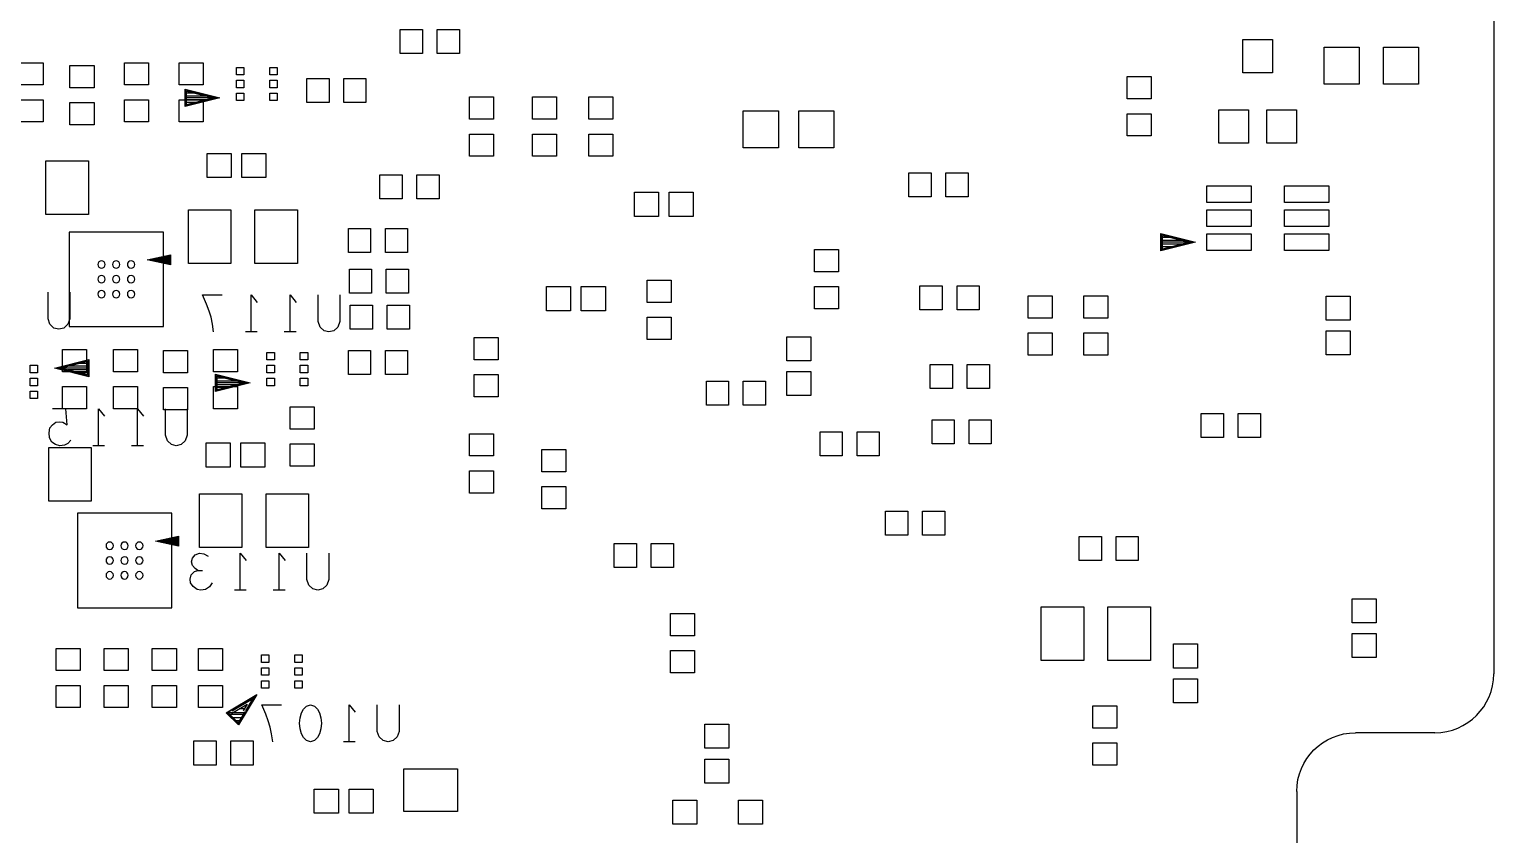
# Model space of a CAD drawing. Header units: millimetres. Extents: x -190 to 348, y -330 to 190.
# Drawn here: x -59.2 to -19.62, y 93.32 to 115.09 of the extents above; entities that cross this region are included whole.
import ezdxf

# ---------------------------------------------------------------- set-up
doc = ezdxf.new("R2010")
doc.units = ezdxf.units.MM
for name, color, linetype in [('10_MAQ_PALLET', 7, 'Continuous'), ('4_SIKCREN_BOTTOM_', 7, 'Continuous'), ('5_SOLDER_PASTE_BOTTOM_', 7, 'Continuous')]:
    doc.layers.add(name, color=color, linetype=linetype)

msp = doc.modelspace()

# ---------------------------------------------------------------- linework, layer by layer
at = {"layer": '10_MAQ_PALLET', "color": 1}
for p, q in [((-19.619, 130.529, -8.001), (-19.619, 97.668, -8.001)), ((-21.206, 96.081, -8.001), (-23.355, 96.081, -8.001)), ((-24.943, 94.493, -8.001), (-24.943, 68.25, -8.001))]:
    msp.add_line(p, q, dxfattribs=at)
msp.add_arc((-21.206, 97.668, -8.001), 1.587, 270, 0, dxfattribs=at)
at = {"layer": '10_MAQ_PALLET', "color": 1, "extrusion": (0, 0, -1)}
msp.add_arc((23.355, 94.493, 8.001), 1.587, 0, 90, dxfattribs=at)
at = {"layer": '4_SIKCREN_BOTTOM_', "color": 7}
for p, q in [((-54.988, 113.467), (-54.051, 113.233)), ((-54.988, 113), (-54.988, 113.467)), ((-54.051, 113.233), (-54.988, 113)), ((-54.976, 113.233), (-54.976, 113.452)), ((-54.976, 113.452), (-54.105, 113.233)), ((-54.976, 113.015), (-54.976, 113.233)), ((-54.105, 113.233), (-54.976, 113.015)), ((-54.102, 113.233), (-54.976, 113.233)), ((-54.95, 113.233), (-54.95, 113.419)), ((-54.95, 113.419), (-54.209, 113.233)), ((-54.709, 113.358), (-54.95, 113.358)), ((-54.412, 113.284), (-54.95, 113.284)), ((-54.95, 113.048), (-54.95, 113.233)), ((-54.209, 113.233), (-54.95, 113.048)), ((-54.412, 113.182), (-54.95, 113.182)), ((-54.709, 113.109), (-54.95, 113.109)), ((-58.125, 109.609), (-58.125, 107.058)), ((-55.575, 109.609), (-58.125, 109.609)), ((-55.575, 107.058), (-55.575, 109.609)), ((-28.613, 109.568), (-27.678, 109.332)), ((-28.613, 109.098), (-28.613, 109.568)), ((-27.678, 109.332), (-28.613, 109.098)), ((-28.6, 109.332), (-28.6, 109.55)), ((-28.6, 109.55), (-27.729, 109.332)), ((-28.6, 109.116), (-28.6, 109.332)), ((-27.729, 109.332), (-28.6, 109.116)), ((-27.729, 109.332), (-28.6, 109.332)), ((-28.575, 109.332), (-28.575, 109.517)), ((-28.575, 109.517), (-27.833, 109.332)), ((-28.334, 109.459), (-28.575, 109.459)), ((-28.037, 109.383), (-28.575, 109.383)), ((-28.575, 109.149), (-28.575, 109.332)), ((-27.833, 109.332), (-28.575, 109.149)), ((-28.037, 109.281), (-28.575, 109.281)), ((-56.015, 108.857), (-55.387, 108.991)), ((-55.387, 108.725), (-56.015, 108.857)), ((-55.4, 108.857), (-55.956, 108.857)), ((-55.954, 108.857), (-55.4, 108.976)), ((-55.4, 108.74), (-55.954, 108.857)), ((-55.4, 108.882), (-55.834, 108.882)), ((-55.4, 108.915), (-55.682, 108.915)), ((-55.4, 108.951), (-55.527, 108.951)), ((-55.4, 108.976), (-55.4, 108.857)), ((-55.4, 108.857), (-55.4, 108.74)), ((-55.387, 108.991), (-55.387, 108.725)), ((-28.334, 109.207), (-28.575, 109.207)), ((-55.4, 108.831), (-55.834, 108.831)), ((-55.4, 108.798), (-55.682, 108.798)), ((-55.4, 108.765), (-55.527, 108.765)), ((-58.694, 107.267), (-58.694, 107.983)), ((-58.108, 107.983), (-58.108, 107.267)), ((-54.516, 107.909), (-53.983, 107.909)), ((-54.409, 107.658), (-54.516, 107.909)), ((-53.2, 107.909), (-53.04, 107.709)), ((-53.2, 106.909), (-53.2, 107.909)), ((-52.151, 107.909), (-51.991, 107.709)), ((-52.151, 106.909), (-52.151, 107.909)), ((-51.394, 107.191), (-51.394, 107.909)), ((-50.808, 107.909), (-50.808, 107.191)), ((-58.641, 107.117), (-58.694, 107.267)), ((-58.108, 107.267), (-58.161, 107.117)), ((-54.341, 107.475), (-54.409, 107.658)), ((-54.287, 107.307), (-54.341, 107.475)), ((-54.249, 107.124), (-54.287, 107.307)), ((-58.534, 107.015), (-58.641, 107.117)), ((-58.4, 106.982), (-58.534, 107.015)), ((-58.268, 107.015), (-58.4, 106.982)), ((-58.161, 107.117), (-58.268, 107.015)), ((-58.125, 107.058), (-55.575, 107.058)), ((-54.221, 106.909), (-54.249, 107.124)), ((-53.04, 106.909), (-53.36, 106.909)), ((-51.991, 106.909), (-52.311, 106.909)), ((-51.341, 107.041), (-51.394, 107.191)), ((-51.234, 106.942), (-51.341, 107.041)), ((-51.102, 106.909), (-51.234, 106.942)), ((-50.968, 106.942), (-51.102, 106.909)), ((-50.861, 107.041), (-50.968, 106.942)), ((-50.808, 107.191), (-50.861, 107.041)), ((-58.522, 105.933), (-57.587, 106.167)), ((-58.471, 105.933), (-57.6, 106.152)), ((-58.367, 105.933), (-57.625, 106.119)), ((-57.625, 106.119), (-57.625, 105.933)), ((-57.6, 106.152), (-57.6, 105.933)), ((-57.587, 106.167), (-57.587, 105.7)), ((-57.587, 105.7), (-58.522, 105.933)), ((-57.6, 105.715), (-58.471, 105.933)), ((-57.6, 105.933), (-58.471, 105.933)), ((-57.625, 105.748), (-58.367, 105.933)), ((-57.625, 105.984), (-58.163, 105.984)), ((-57.625, 105.882), (-58.163, 105.882)), ((-57.625, 106.058), (-57.866, 106.058)), ((-57.625, 105.809), (-57.866, 105.809)), ((-57.625, 105.933), (-57.625, 105.748)), ((-57.6, 105.933), (-57.6, 105.715)), ((-54.163, 105.766), (-53.228, 105.532)), ((-54.163, 105.298), (-54.163, 105.766)), ((-54.15, 105.532), (-54.15, 105.75)), ((-54.15, 105.75), (-53.279, 105.532)), ((-54.125, 105.532), (-54.125, 105.717)), ((-54.125, 105.717), (-53.383, 105.532)), ((-53.228, 105.532), (-54.163, 105.298)), ((-54.15, 105.316), (-54.15, 105.532)), ((-53.279, 105.532), (-54.15, 105.316)), ((-53.279, 105.532), (-54.15, 105.532)), ((-53.884, 105.659), (-54.125, 105.659)), ((-53.586, 105.583), (-54.125, 105.583)), ((-54.125, 105.349), (-54.125, 105.532)), ((-53.383, 105.532), (-54.125, 105.349)), ((-53.586, 105.481), (-54.125, 105.481)), ((-53.884, 105.407), (-54.125, 105.407)), ((-58.214, 104.833), (-58.572, 104.833)), ((-58.174, 104.399), (-58.214, 104.833)), ((-57.325, 104.833), (-57.165, 104.633)), ((-57.325, 103.833), (-57.325, 104.833)), ((-56.276, 104.833), (-56.116, 104.633)), ((-56.276, 103.833), (-56.276, 104.833)), ((-55.519, 104.117), (-55.519, 104.833)), ((-54.933, 104.833), (-54.933, 104.117)), ((-58.666, 104.183), (-58.641, 104.318)), ((-58.654, 104.051), (-58.666, 104.183)), ((-58.641, 104.318), (-58.572, 104.399)), ((-58.572, 104.399), (-58.481, 104.468)), ((-58.481, 104.468), (-58.387, 104.483)), ((-58.387, 104.483), (-58.293, 104.468)), ((-58.293, 104.468), (-58.174, 104.399)), ((-55.466, 103.967), (-55.519, 104.117)), ((-54.933, 104.117), (-54.986, 103.967)), ((-58.588, 103.934), (-58.654, 104.051)), ((-58.494, 103.866), (-58.588, 103.934)), ((-58.374, 103.833), (-58.494, 103.866)), ((-58.252, 103.85), (-58.374, 103.833)), ((-58.161, 103.899), (-58.252, 103.85)), ((-58.08, 103.983), (-58.161, 103.899)), ((-57.165, 103.833), (-57.485, 103.833)), ((-56.116, 103.833), (-56.436, 103.833)), ((-55.359, 103.866), (-55.466, 103.967)), ((-55.227, 103.833), (-55.359, 103.866)), ((-55.093, 103.866), (-55.227, 103.833)), ((-54.986, 103.967), (-55.093, 103.866)), ((-57.899, 102.009), (-57.899, 99.459)), ((-55.349, 102.009), (-57.899, 102.009)), ((-55.349, 99.459), (-55.349, 102.009)), ((-55.789, 101.257), (-55.164, 101.392)), ((-55.728, 101.257), (-55.176, 101.376)), ((-55.176, 101.349), (-55.301, 101.349)), ((-55.176, 101.376), (-55.176, 101.257)), ((-55.164, 101.392), (-55.164, 101.122)), ((-55.164, 101.122), (-55.789, 101.257)), ((-55.176, 101.257), (-55.73, 101.257)), ((-55.176, 101.14), (-55.728, 101.257)), ((-55.176, 101.282), (-55.611, 101.282)), ((-55.176, 101.232), (-55.611, 101.232)), ((-55.176, 101.316), (-55.456, 101.316)), ((-55.176, 101.199), (-55.456, 101.199)), ((-55.176, 101.166), (-55.301, 101.166)), ((-55.176, 101.257), (-55.176, 101.14)), ((-54.719, 100.884), (-54.6, 100.935)), ((-54.6, 100.935), (-54.48, 100.917)), ((-53.497, 100.935), (-53.337, 100.734)), ((-53.497, 99.934), (-53.497, 100.935)), ((-52.448, 100.935), (-52.288, 100.734)), ((-52.448, 99.934), (-52.448, 100.935)), ((-51.694, 100.216), (-51.694, 100.935)), ((-51.107, 100.935), (-51.107, 100.216)), ((-54.813, 100.701), (-54.788, 100.8)), ((-54.788, 100.599), (-54.813, 100.701)), ((-54.788, 100.8), (-54.719, 100.884)), ((-54.719, 100.518), (-54.788, 100.599)), ((-54.48, 100.917), (-54.361, 100.851)), ((-54.854, 100.233), (-54.826, 100.35)), ((-54.841, 100.134), (-54.854, 100.233)), ((-54.826, 100.35), (-54.734, 100.434)), ((-54.734, 100.434), (-54.64, 100.467)), ((-54.64, 100.467), (-54.719, 100.518)), ((-54.64, 100.467), (-54.521, 100.467)), ((-51.641, 100.066), (-51.694, 100.216)), ((-51.107, 100.216), (-51.161, 100.066)), ((-54.773, 100.033), (-54.841, 100.134)), ((-54.666, 99.949), (-54.773, 100.033)), ((-54.559, 99.934), (-54.666, 99.949)), ((-54.44, 99.949), (-54.559, 99.934)), ((-54.333, 100.018), (-54.44, 99.949)), ((-54.254, 100.134), (-54.333, 100.018)), ((-53.337, 99.934), (-53.657, 99.934)), ((-52.288, 99.934), (-52.608, 99.934)), ((-51.534, 99.967), (-51.641, 100.066)), ((-51.399, 99.934), (-51.534, 99.967)), ((-51.267, 99.967), (-51.399, 99.934)), ((-51.161, 100.066), (-51.267, 99.967)), ((-57.899, 99.459), (-55.349, 99.459)), ((-53.878, 96.619), (-53.05, 97.114)), ((-53.858, 96.617), (-53.089, 97.079)), ((-53.713, 96.672), (-53.162, 97.005)), ((-53.05, 97.114), (-53.546, 96.289)), ((-53.162, 97.005), (-53.36, 96.672)), ((-53.089, 97.079), (-53.353, 96.634)), ((-53.546, 96.289), (-53.878, 96.619)), ((-53.548, 96.309), (-53.858, 96.617)), ((-53.36, 96.622), (-53.851, 96.622)), ((-53.553, 96.35), (-53.815, 96.611)), ((-53.734, 96.601), (-53.31, 96.855)), ((-53.376, 96.647), (-53.553, 96.35)), ((-53.353, 96.634), (-53.548, 96.309)), ((-53.391, 96.723), (-53.53, 96.723)), ((-53.31, 96.855), (-53.419, 96.675)), ((-52.916, 96.835), (-52.382, 96.835)), ((-52.809, 96.584), (-52.916, 96.835)), ((-52.741, 96.401), (-52.809, 96.584)), ((-51.879, 96.484), (-51.839, 96.617)), ((-51.839, 96.617), (-51.786, 96.718)), ((-51.786, 96.718), (-51.707, 96.799)), ((-51.707, 96.799), (-51.6, 96.835)), ((-51.6, 96.835), (-51.493, 96.799)), ((-51.493, 96.799), (-51.412, 96.718)), ((-51.412, 96.718), (-51.359, 96.617)), ((-51.359, 96.617), (-51.321, 96.484)), ((-50.551, 96.835), (-50.391, 96.634)), ((-50.551, 95.834), (-50.551, 96.835)), ((-49.794, 96.116), (-49.794, 96.835)), ((-49.207, 96.835), (-49.207, 96.116)), ((-53.421, 96.571), (-53.774, 96.571)), ((-53.472, 96.487), (-53.691, 96.487)), ((-53.523, 96.403), (-53.607, 96.403)), ((-52.687, 96.233), (-52.741, 96.401)), ((-52.649, 96.05), (-52.687, 96.233)), ((-51.892, 96.335), (-51.879, 96.484)), ((-51.879, 96.182), (-51.892, 96.335)), ((-51.839, 96.05), (-51.879, 96.182)), ((-51.321, 96.182), (-51.359, 96.05)), ((-51.321, 96.484), (-51.305, 96.335)), ((-51.305, 96.335), (-51.321, 96.182)), ((-52.621, 95.834), (-52.649, 96.05)), ((-51.786, 95.948), (-51.839, 96.05)), ((-51.707, 95.867), (-51.786, 95.948)), ((-51.6, 95.834), (-51.707, 95.867)), ((-51.493, 95.867), (-51.6, 95.834)), ((-51.412, 95.948), (-51.493, 95.867)), ((-51.359, 96.05), (-51.412, 95.948)), ((-50.391, 95.834), (-50.711, 95.834)), ((-49.741, 95.966), (-49.794, 96.116)), ((-49.634, 95.867), (-49.741, 95.966)), ((-49.502, 95.834), (-49.634, 95.867)), ((-49.367, 95.867), (-49.502, 95.834)), ((-49.261, 95.966), (-49.367, 95.867)), ((-49.207, 96.116), (-49.261, 95.966))]:
    msp.add_line(p, q, dxfattribs=at)
at = {"layer": '5_SOLDER_PASTE_BOTTOM_', "color": 4}
for p, q in [((-49.175, 114.432), (-49.175, 115.082)), ((-49.175, 115.082), (-48.575, 115.082)), ((-48.575, 115.082), (-48.575, 114.432)), ((-48.174, 114.432), (-48.174, 115.082)), ((-48.174, 115.082), (-47.574, 115.082)), ((-47.574, 115.082), (-47.574, 114.432)), ((-26.399, 113.909), (-26.399, 114.808)), ((-26.399, 114.808), (-25.599, 114.808)), ((-25.599, 114.808), (-25.599, 113.909)), ((-48.575, 114.432), (-49.175, 114.432)), ((-47.574, 114.432), (-48.174, 114.432)), ((-24.201, 113.607), (-24.201, 114.607)), ((-24.201, 114.607), (-23.251, 114.607)), ((-23.251, 114.607), (-23.251, 113.607)), ((-22.601, 113.607), (-22.601, 114.607)), ((-22.601, 114.607), (-21.651, 114.607)), ((-21.651, 114.607), (-21.651, 113.607)), ((-59.474, 114.183), (-58.824, 114.183)), ((-58.824, 114.183), (-58.824, 113.583)), ((-58.1, 113.507), (-58.1, 114.107)), ((-58.1, 114.107), (-57.45, 114.107)), ((-57.45, 114.107), (-57.45, 113.507)), ((-56.624, 113.583), (-56.624, 114.183)), ((-56.624, 114.183), (-55.974, 114.183)), ((-55.974, 114.183), (-55.974, 113.583)), ((-55.151, 113.583), (-55.151, 114.183)), ((-55.151, 114.183), (-54.501, 114.183)), ((-54.501, 114.183), (-54.501, 113.583)), ((-53.6, 113.857), (-53.6, 114.057)), ((-53.6, 114.057), (-53.4, 114.057)), ((-53.4, 114.057), (-53.4, 113.857)), ((-52.701, 113.857), (-52.701, 114.057)), ((-52.701, 114.057), (-52.501, 114.057)), ((-52.501, 114.057), (-52.501, 113.857)), ((-53.4, 113.857), (-53.6, 113.857)), ((-53.6, 113.509), (-53.6, 113.709)), ((-53.6, 113.709), (-53.4, 113.709)), ((-53.4, 113.709), (-53.4, 113.509)), ((-52.501, 113.857), (-52.701, 113.857)), ((-52.701, 113.509), (-52.701, 113.709)), ((-52.701, 113.709), (-52.501, 113.709)), ((-52.501, 113.709), (-52.501, 113.509)), ((-51.699, 113.109), (-51.699, 113.759)), ((-51.699, 113.759), (-51.099, 113.759)), ((-51.099, 113.759), (-51.099, 113.109)), ((-50.701, 113.109), (-50.701, 113.759)), ((-50.701, 113.759), (-50.101, 113.759)), ((-50.101, 113.759), (-50.101, 113.109)), ((-29.525, 113.208), (-29.525, 113.808)), ((-29.525, 113.808), (-28.875, 113.808)), ((-28.875, 113.808), (-28.875, 113.208)), ((-25.599, 113.909), (-26.399, 113.909)), ((-23.251, 113.607), (-24.201, 113.607)), ((-21.651, 113.607), (-22.601, 113.607)), ((-58.824, 113.583), (-59.474, 113.583)), ((-57.45, 113.507), (-58.1, 113.507)), ((-55.974, 113.583), (-56.624, 113.583)), ((-54.501, 113.583), (-55.151, 113.583)), ((-53.4, 113.509), (-53.6, 113.509)), ((-53.6, 113.159), (-53.6, 113.359)), ((-53.6, 113.359), (-53.4, 113.359)), ((-53.4, 113.359), (-53.4, 113.159)), ((-52.501, 113.509), (-52.701, 113.509)), ((-52.701, 113.159), (-52.701, 113.359)), ((-52.701, 113.359), (-52.501, 113.359)), ((-52.501, 113.359), (-52.501, 113.159)), ((-47.3, 112.659), (-47.3, 113.259)), ((-47.3, 113.259), (-46.65, 113.259)), ((-46.65, 113.259), (-46.65, 112.659)), ((-45.6, 112.659), (-45.6, 113.259)), ((-45.6, 113.259), (-44.951, 113.259)), ((-44.951, 113.259), (-44.951, 112.659)), ((-44.074, 112.659), (-44.074, 113.259)), ((-44.074, 113.259), (-43.424, 113.259)), ((-43.424, 113.259), (-43.424, 112.659)), ((-28.875, 113.208), (-29.525, 113.208)), ((-59.474, 113.183), (-58.824, 113.183)), ((-58.824, 113.183), (-58.824, 112.583)), ((-58.1, 112.509), (-58.1, 113.109)), ((-58.1, 113.109), (-57.45, 113.109)), ((-57.45, 113.109), (-57.45, 112.509)), ((-56.624, 112.583), (-56.624, 113.183)), ((-56.624, 113.183), (-55.974, 113.183)), ((-55.974, 113.183), (-55.974, 112.583)), ((-55.151, 112.583), (-55.151, 113.183)), ((-55.151, 113.183), (-54.501, 113.183)), ((-54.501, 113.183), (-54.501, 112.583)), ((-53.4, 113.159), (-53.6, 113.159)), ((-52.501, 113.159), (-52.701, 113.159)), ((-51.099, 113.109), (-51.699, 113.109)), ((-50.101, 113.109), (-50.701, 113.109)), ((-39.901, 111.882), (-39.901, 112.882)), ((-39.901, 112.882), (-38.951, 112.882)), ((-38.951, 112.882), (-38.951, 111.882)), ((-38.4, 111.882), (-38.4, 112.882)), ((-38.4, 112.882), (-37.45, 112.882)), ((-37.45, 112.882), (-37.45, 111.882)), ((-29.525, 112.207), (-29.525, 112.807)), ((-29.525, 112.807), (-28.875, 112.807)), ((-28.875, 112.807), (-28.875, 112.207)), ((-27.05, 112.009), (-27.05, 112.908)), ((-27.05, 112.908), (-26.25, 112.908)), ((-26.25, 112.908), (-26.25, 112.009)), ((-25.749, 112.009), (-25.749, 112.908)), ((-25.749, 112.908), (-24.949, 112.908)), ((-24.949, 112.908), (-24.949, 112.009)), ((-58.824, 112.583), (-59.474, 112.583)), ((-57.45, 112.509), (-58.1, 112.509)), ((-55.974, 112.583), (-56.624, 112.583)), ((-54.501, 112.583), (-55.151, 112.583)), ((-46.65, 112.659), (-47.3, 112.659)), ((-44.951, 112.659), (-45.6, 112.659)), ((-43.424, 112.659), (-44.074, 112.659)), ((-47.3, 111.658), (-47.3, 112.258)), ((-47.3, 112.258), (-46.65, 112.258)), ((-46.65, 112.258), (-46.65, 111.658)), ((-45.6, 111.658), (-45.6, 112.258)), ((-45.6, 112.258), (-44.951, 112.258)), ((-44.951, 112.258), (-44.951, 111.658)), ((-44.074, 111.658), (-44.074, 112.258)), ((-44.074, 112.258), (-43.424, 112.258)), ((-43.424, 112.258), (-43.424, 111.658)), ((-28.875, 112.207), (-29.525, 112.207)), ((-54.394, 111.082), (-54.394, 111.732)), ((-54.394, 111.732), (-53.744, 111.732)), ((-53.744, 111.732), (-53.744, 111.082)), ((-53.454, 111.082), (-53.454, 111.732)), ((-53.454, 111.732), (-52.804, 111.732)), ((-52.804, 111.732), (-52.804, 111.082)), ((-46.65, 111.658), (-47.3, 111.658)), ((-44.951, 111.658), (-45.6, 111.658)), ((-43.424, 111.658), (-44.074, 111.658)), ((-38.951, 111.882), (-39.901, 111.882)), ((-37.45, 111.882), (-38.4, 111.882)), ((-26.25, 112.009), (-27.05, 112.009)), ((-24.949, 112.009), (-25.749, 112.009)), ((-58.751, 110.082), (-58.751, 111.533)), ((-58.751, 111.533), (-57.601, 111.533)), ((-57.601, 111.533), (-57.601, 110.082)), ((-53.744, 111.082), (-54.394, 111.082)), ((-52.804, 111.082), (-53.454, 111.082)), ((-49.726, 110.508), (-49.726, 111.158)), ((-49.726, 111.158), (-49.126, 111.158)), ((-49.126, 111.158), (-49.126, 110.508)), ((-48.725, 110.508), (-48.725, 111.158)), ((-48.725, 111.158), (-48.125, 111.158)), ((-48.125, 111.158), (-48.125, 110.508)), ((-35.426, 110.559), (-35.426, 111.209)), ((-35.426, 111.209), (-34.826, 111.209)), ((-34.826, 111.209), (-34.826, 110.559)), ((-34.425, 110.559), (-34.425, 111.209)), ((-34.425, 111.209), (-33.825, 111.209)), ((-33.825, 111.209), (-33.825, 110.559)), ((-27.374, 110.407), (-27.374, 110.857)), ((-27.374, 110.857), (-26.175, 110.857)), ((-26.175, 110.857), (-26.175, 110.407)), ((-25.276, 110.407), (-25.276, 110.857)), ((-25.276, 110.857), (-24.077, 110.857)), ((-24.077, 110.857), (-24.077, 110.407)), ((-49.126, 110.508), (-49.726, 110.508)), ((-48.125, 110.508), (-48.725, 110.508)), ((-42.845, 110.033), (-42.845, 110.683)), ((-42.845, 110.683), (-42.195, 110.683)), ((-42.195, 110.683), (-42.195, 110.033)), ((-41.905, 110.033), (-41.905, 110.683)), ((-41.905, 110.683), (-41.255, 110.683)), ((-41.255, 110.683), (-41.255, 110.033)), ((-34.826, 110.559), (-35.426, 110.559)), ((-33.825, 110.559), (-34.425, 110.559)), ((-57.601, 110.082), (-58.751, 110.082)), ((-54.901, 108.759), (-54.901, 110.209)), ((-54.901, 110.209), (-53.751, 110.209)), ((-53.751, 110.209), (-53.751, 108.759)), ((-53.1, 108.759), (-53.1, 110.209)), ((-53.1, 110.209), (-51.95, 110.209)), ((-51.95, 110.209), (-51.95, 108.759)), ((-26.175, 110.407), (-27.374, 110.407)), ((-27.374, 109.757), (-27.374, 110.207)), ((-27.374, 110.207), (-26.175, 110.207)), ((-26.175, 110.207), (-26.175, 109.757)), ((-24.077, 110.407), (-25.276, 110.407)), ((-25.276, 109.757), (-25.276, 110.207)), ((-25.276, 110.207), (-24.077, 110.207)), ((-24.077, 110.207), (-24.077, 109.757)), ((-50.574, 109.058), (-50.574, 109.708)), ((-50.574, 109.708), (-49.974, 109.708)), ((-49.974, 109.708), (-49.974, 109.058)), ((-49.576, 109.058), (-49.576, 109.708)), ((-49.576, 109.708), (-48.976, 109.708)), ((-48.976, 109.708), (-48.976, 109.058)), ((-42.195, 110.033), (-42.845, 110.033)), ((-41.255, 110.033), (-41.905, 110.033)), ((-26.175, 109.757), (-27.374, 109.757)), ((-24.077, 109.757), (-25.276, 109.757)), ((-27.374, 109.107), (-27.374, 109.557)), ((-27.374, 109.557), (-26.175, 109.557)), ((-26.175, 109.557), (-26.175, 109.107)), ((-25.276, 109.107), (-25.276, 109.557)), ((-25.276, 109.557), (-24.077, 109.557)), ((-24.077, 109.557), (-24.077, 109.107)), ((-49.974, 109.058), (-50.574, 109.058)), ((-48.976, 109.058), (-49.576, 109.058)), ((-37.975, 108.534), (-37.975, 109.134)), ((-37.975, 109.134), (-37.325, 109.134)), ((-37.325, 109.134), (-37.325, 108.534)), ((-26.175, 109.107), (-27.374, 109.107)), ((-24.077, 109.107), (-25.276, 109.107)), ((-53.751, 108.759), (-54.901, 108.759)), ((-51.95, 108.759), (-53.1, 108.759)), ((-50.549, 107.958), (-50.549, 108.608)), ((-50.549, 108.608), (-49.949, 108.608)), ((-49.949, 108.608), (-49.949, 107.958)), ((-49.551, 107.958), (-49.551, 108.608)), ((-49.551, 108.608), (-48.951, 108.608)), ((-48.951, 108.608), (-48.951, 107.958)), ((-37.325, 108.534), (-37.975, 108.534)), ((-45.219, 107.483), (-45.219, 108.133)), ((-45.219, 108.133), (-44.57, 108.133)), ((-44.57, 108.133), (-44.57, 107.483)), ((-44.28, 107.483), (-44.28, 108.133)), ((-44.28, 108.133), (-43.63, 108.133)), ((-43.63, 108.133), (-43.63, 107.483)), ((-42.499, 107.708), (-42.499, 108.308)), ((-42.499, 108.308), (-41.849, 108.308)), ((-41.849, 108.308), (-41.849, 107.708)), ((-37.975, 107.533), (-37.975, 108.133)), ((-37.975, 108.133), (-37.325, 108.133)), ((-37.325, 108.133), (-37.325, 107.533)), ((-35.126, 107.508), (-35.126, 108.158)), ((-35.126, 108.158), (-34.526, 108.158)), ((-34.526, 108.158), (-34.526, 107.508)), ((-34.125, 107.508), (-34.125, 108.158)), ((-34.125, 108.158), (-33.525, 108.158)), ((-33.525, 108.158), (-33.525, 107.508)), ((-49.949, 107.958), (-50.549, 107.958)), ((-48.951, 107.958), (-49.551, 107.958)), ((-41.849, 107.708), (-42.499, 107.708)), ((-32.199, 107.284), (-32.199, 107.884)), ((-32.199, 107.884), (-31.549, 107.884)), ((-31.549, 107.884), (-31.549, 107.284)), ((-30.701, 107.284), (-30.701, 107.884)), ((-30.701, 107.884), (-30.051, 107.884)), ((-30.051, 107.884), (-30.051, 107.284)), ((-24.15, 107.229), (-24.15, 107.879)), ((-24.15, 107.879), (-23.5, 107.879)), ((-23.5, 107.879), (-23.5, 107.229)), ((-50.526, 106.982), (-50.526, 107.632)), ((-50.526, 107.632), (-49.926, 107.632)), ((-49.926, 107.632), (-49.926, 106.982)), ((-49.525, 106.982), (-49.525, 107.632)), ((-49.525, 107.632), (-48.925, 107.632)), ((-48.925, 107.632), (-48.925, 106.982)), ((-44.57, 107.483), (-45.219, 107.483)), ((-43.63, 107.483), (-44.28, 107.483)), ((-42.499, 106.708), (-42.499, 107.308)), ((-42.499, 107.308), (-41.849, 107.308)), ((-41.849, 107.308), (-41.849, 106.708)), ((-37.325, 107.533), (-37.975, 107.533)), ((-34.526, 107.508), (-35.126, 107.508)), ((-33.525, 107.508), (-34.125, 107.508)), ((-31.549, 107.284), (-32.199, 107.284)), ((-30.051, 107.284), (-30.701, 107.284)), ((-49.926, 106.982), (-50.526, 106.982)), ((-48.925, 106.982), (-49.525, 106.982)), ((-32.199, 106.283), (-32.199, 106.883)), ((-32.199, 106.883), (-31.549, 106.883)), ((-31.549, 106.883), (-31.549, 106.283)), ((-30.701, 106.283), (-30.701, 106.883)), ((-30.701, 106.883), (-30.051, 106.883)), ((-30.051, 106.883), (-30.051, 106.283)), ((-23.5, 107.229), (-24.15, 107.229)), ((-24.15, 106.289), (-24.15, 106.939)), ((-24.15, 106.939), (-23.5, 106.939)), ((-23.5, 106.939), (-23.5, 106.289)), ((-47.175, 106.159), (-47.175, 106.759)), ((-47.175, 106.759), (-46.525, 106.759)), ((-46.525, 106.759), (-46.525, 106.159)), ((-41.849, 106.708), (-42.499, 106.708)), ((-38.725, 106.129), (-38.725, 106.779)), ((-38.725, 106.779), (-38.075, 106.779)), ((-38.075, 106.779), (-38.075, 106.129)), ((-58.3, 105.834), (-58.3, 106.434)), ((-58.3, 106.434), (-57.651, 106.434)), ((-57.651, 106.434), (-57.651, 105.834)), ((-56.924, 105.834), (-56.924, 106.434)), ((-56.924, 106.434), (-56.274, 106.434)), ((-56.274, 106.434), (-56.274, 105.834)), ((-55.575, 105.809), (-55.575, 106.408)), ((-55.575, 106.408), (-54.925, 106.408)), ((-54.925, 106.408), (-54.925, 105.809)), ((-54.224, 105.834), (-54.224, 106.434)), ((-54.224, 106.434), (-53.574, 106.434)), ((-53.574, 106.434), (-53.574, 105.834)), ((-52.775, 106.158), (-52.775, 106.358)), ((-52.775, 106.358), (-52.575, 106.358)), ((-52.575, 106.158), (-52.775, 106.158)), ((-52.575, 106.358), (-52.575, 106.158)), ((-51.875, 106.158), (-51.875, 106.358)), ((-51.875, 106.358), (-51.675, 106.358)), ((-51.675, 106.158), (-51.875, 106.158)), ((-51.675, 106.358), (-51.675, 106.158)), ((-50.574, 105.758), (-50.574, 106.408)), ((-50.574, 106.408), (-49.974, 106.408)), ((-49.974, 106.408), (-49.974, 105.758)), ((-49.576, 105.758), (-49.576, 106.408)), ((-49.576, 106.408), (-48.976, 106.408)), ((-48.976, 106.408), (-48.976, 105.758)), ((-46.525, 106.159), (-47.175, 106.159)), ((-38.075, 106.129), (-38.725, 106.129)), ((-31.549, 106.283), (-32.199, 106.283)), ((-30.051, 106.283), (-30.701, 106.283)), ((-23.5, 106.289), (-24.15, 106.289)), ((-59.175, 105.808), (-59.175, 106.008)), ((-59.175, 106.008), (-58.975, 106.008)), ((-58.975, 105.808), (-59.175, 105.808)), ((-58.975, 106.008), (-58.975, 105.808)), ((-57.651, 105.834), (-58.3, 105.834)), ((-56.274, 105.834), (-56.924, 105.834)), ((-54.925, 105.809), (-55.575, 105.809)), ((-53.574, 105.834), (-54.224, 105.834)), ((-52.775, 105.808), (-52.775, 106.008)), ((-52.775, 106.008), (-52.575, 106.008)), ((-52.575, 105.808), (-52.775, 105.808)), ((-52.575, 106.008), (-52.575, 105.808)), ((-51.875, 105.808), (-51.875, 106.008)), ((-51.875, 106.008), (-51.675, 106.008)), ((-51.675, 105.808), (-51.875, 105.808)), ((-51.675, 106.008), (-51.675, 105.808)), ((-49.974, 105.758), (-50.574, 105.758)), ((-48.976, 105.758), (-49.576, 105.758)), ((-47.175, 105.158), (-47.175, 105.758)), ((-47.175, 105.758), (-46.525, 105.758)), ((-46.525, 105.758), (-46.525, 105.158)), ((-38.725, 105.189), (-38.725, 105.839)), ((-38.725, 105.839), (-38.075, 105.839)), ((-38.075, 105.839), (-38.075, 105.189)), ((-34.849, 105.382), (-34.849, 106.032)), ((-34.849, 106.032), (-34.249, 106.032)), ((-34.249, 106.032), (-34.249, 105.382)), ((-33.851, 105.382), (-33.851, 106.032)), ((-33.851, 106.032), (-33.251, 106.032)), ((-33.251, 106.032), (-33.251, 105.382)), ((-59.175, 105.457), (-59.175, 105.657)), ((-59.175, 105.657), (-58.975, 105.657)), ((-58.975, 105.457), (-59.175, 105.457)), ((-59.175, 105.107), (-59.175, 105.307)), ((-59.175, 105.307), (-58.975, 105.307)), ((-58.975, 105.657), (-58.975, 105.457)), ((-58.975, 105.307), (-58.975, 105.107)), ((-58.3, 104.833), (-58.3, 105.433)), ((-58.3, 105.433), (-57.651, 105.433)), ((-57.651, 105.433), (-57.651, 104.833)), ((-56.924, 104.833), (-56.924, 105.433)), ((-56.924, 105.433), (-56.274, 105.433)), ((-56.274, 105.433), (-56.274, 104.833)), ((-55.575, 104.808), (-55.575, 105.408)), ((-55.575, 105.408), (-54.925, 105.408)), ((-54.925, 105.408), (-54.925, 104.808)), ((-54.224, 104.833), (-54.224, 105.433)), ((-54.224, 105.433), (-53.574, 105.433)), ((-53.574, 105.433), (-53.574, 104.833)), ((-52.775, 105.457), (-52.775, 105.657)), ((-52.775, 105.657), (-52.575, 105.657)), ((-52.575, 105.457), (-52.775, 105.457)), ((-52.575, 105.657), (-52.575, 105.457)), ((-51.875, 105.457), (-51.875, 105.657)), ((-51.875, 105.657), (-51.675, 105.657)), ((-51.675, 105.457), (-51.875, 105.457)), ((-51.675, 105.657), (-51.675, 105.457)), ((-40.899, 104.933), (-40.899, 105.583)), ((-40.899, 105.583), (-40.299, 105.583)), ((-40.299, 105.583), (-40.299, 104.933)), ((-39.901, 104.933), (-39.901, 105.583)), ((-39.901, 105.583), (-39.301, 105.583)), ((-39.301, 105.583), (-39.301, 104.933)), ((-34.249, 105.382), (-34.849, 105.382)), ((-33.251, 105.382), (-33.851, 105.382)), ((-58.975, 105.107), (-59.175, 105.107)), ((-46.525, 105.158), (-47.175, 105.158)), ((-40.299, 104.933), (-40.899, 104.933)), ((-39.301, 104.933), (-39.901, 104.933)), ((-38.075, 105.189), (-38.725, 105.189)), ((-57.651, 104.833), (-58.3, 104.833)), ((-56.274, 104.833), (-56.924, 104.833)), ((-54.925, 104.808), (-55.575, 104.808)), ((-53.574, 104.833), (-54.224, 104.833)), ((-52.151, 104.282), (-52.151, 104.882)), ((-52.151, 104.882), (-51.501, 104.882)), ((-51.501, 104.882), (-51.501, 104.282)), ((-34.801, 103.884), (-34.801, 104.534)), ((-34.801, 104.534), (-34.201, 104.534)), ((-34.201, 104.534), (-34.201, 103.884)), ((-33.8, 103.884), (-33.8, 104.534)), ((-33.8, 104.534), (-33.2, 104.534)), ((-33.2, 104.534), (-33.2, 103.884)), ((-27.524, 104.059), (-27.524, 104.709)), ((-27.524, 104.709), (-26.924, 104.709)), ((-26.924, 104.709), (-26.924, 104.059)), ((-26.525, 104.059), (-26.525, 104.709)), ((-26.525, 104.709), (-25.926, 104.709)), ((-25.926, 104.709), (-25.926, 104.059)), ((-51.501, 104.282), (-52.151, 104.282)), ((-47.3, 103.558), (-47.3, 104.158)), ((-47.3, 104.158), (-46.65, 104.158)), ((-46.65, 104.158), (-46.65, 103.558)), ((-37.826, 103.558), (-37.826, 104.208)), ((-37.826, 104.208), (-37.226, 104.208)), ((-37.226, 104.208), (-37.226, 103.558)), ((-36.825, 103.558), (-36.825, 104.208)), ((-36.825, 104.208), (-36.225, 104.208)), ((-36.225, 104.208), (-36.225, 103.558)), ((-58.675, 102.333), (-58.675, 103.783)), ((-58.675, 103.783), (-57.525, 103.783)), ((-57.525, 103.783), (-57.525, 102.333)), ((-54.419, 103.259), (-54.419, 103.909)), ((-54.419, 103.909), (-53.769, 103.909)), ((-53.769, 103.909), (-53.769, 103.259)), ((-53.48, 103.259), (-53.48, 103.909)), ((-53.48, 103.909), (-52.83, 103.909)), ((-52.83, 103.909), (-52.83, 103.259)), ((-52.151, 103.284), (-52.151, 103.884)), ((-52.151, 103.884), (-51.501, 103.884)), ((-51.501, 103.884), (-51.501, 103.284)), ((-45.349, 103.134), (-45.349, 103.734)), ((-45.349, 103.734), (-44.699, 103.734)), ((-44.699, 103.734), (-44.699, 103.134)), ((-34.201, 103.884), (-34.801, 103.884)), ((-33.2, 103.884), (-33.8, 103.884)), ((-26.924, 104.059), (-27.524, 104.059)), ((-25.926, 104.059), (-26.525, 104.059)), ((-46.65, 103.558), (-47.3, 103.558)), ((-37.226, 103.558), (-37.826, 103.558)), ((-36.225, 103.558), (-36.825, 103.558)), ((-53.769, 103.259), (-54.419, 103.259)), ((-52.83, 103.259), (-53.48, 103.259)), ((-51.501, 103.284), (-52.151, 103.284)), ((-47.3, 102.557), (-47.3, 103.157)), ((-47.3, 103.157), (-46.65, 103.157)), ((-46.65, 103.157), (-46.65, 102.557)), ((-44.699, 103.134), (-45.349, 103.134)), ((-54.601, 101.083), (-54.601, 102.533)), ((-54.601, 102.533), (-53.451, 102.533)), ((-53.451, 102.533), (-53.451, 101.083)), ((-52.8, 101.083), (-52.8, 102.533)), ((-52.8, 102.533), (-51.65, 102.533)), ((-51.65, 102.533), (-51.65, 101.083)), ((-46.65, 102.557), (-47.3, 102.557)), ((-45.349, 102.133), (-45.349, 102.733)), ((-45.349, 102.733), (-44.699, 102.733)), ((-44.699, 102.733), (-44.699, 102.133)), ((-57.525, 102.333), (-58.675, 102.333)), ((-44.699, 102.133), (-45.349, 102.133)), ((-36.056, 101.417), (-36.056, 102.067)), ((-36.056, 102.067), (-35.456, 102.067)), ((-35.456, 102.067), (-35.456, 101.417)), ((-35.055, 101.417), (-35.055, 102.067)), ((-35.055, 102.067), (-34.455, 102.067)), ((-34.455, 102.067), (-34.455, 101.417)), ((-35.456, 101.417), (-36.056, 101.417)), ((-34.455, 101.417), (-35.055, 101.417)), ((-30.823, 100.731), (-30.823, 101.381)), ((-30.823, 101.381), (-30.223, 101.381)), ((-30.223, 101.381), (-30.223, 100.731)), ((-29.825, 100.731), (-29.825, 101.381)), ((-29.825, 101.381), (-29.225, 101.381)), ((-29.225, 101.381), (-29.225, 100.731)), ((-53.451, 101.083), (-54.601, 101.083)), ((-51.65, 101.083), (-52.8, 101.083)), ((-43.389, 100.541), (-43.389, 101.191)), ((-43.389, 101.191), (-42.789, 101.191)), ((-42.789, 101.191), (-42.789, 100.541)), ((-42.388, 100.541), (-42.388, 101.191)), ((-42.388, 101.191), (-41.788, 101.191)), ((-41.788, 101.191), (-41.788, 100.541)), ((-42.789, 100.541), (-43.389, 100.541)), ((-41.788, 100.541), (-42.388, 100.541)), ((-30.223, 100.731), (-30.823, 100.731)), ((-29.225, 100.731), (-29.825, 100.731)), ((-31.85, 98.033), (-31.85, 99.483)), ((-31.85, 99.483), (-30.7, 99.483)), ((-30.7, 99.483), (-30.7, 98.033)), ((-30.049, 98.033), (-30.049, 99.483)), ((-30.049, 99.483), (-28.899, 99.483)), ((-28.899, 99.483), (-28.899, 98.033)), ((-23.449, 99.053), (-23.449, 99.702)), ((-23.449, 99.702), (-22.799, 99.702)), ((-22.799, 99.702), (-22.799, 99.053)), ((-41.869, 98.702), (-41.869, 99.302)), ((-41.869, 99.302), (-41.219, 99.302)), ((-41.219, 99.302), (-41.219, 98.702)), ((-22.799, 99.053), (-23.449, 99.053)), ((-41.219, 98.702), (-41.869, 98.702)), ((-23.449, 98.113), (-23.449, 98.763)), ((-23.449, 98.763), (-22.799, 98.763)), ((-22.799, 98.763), (-22.799, 98.113)), ((-58.476, 97.759), (-58.476, 98.359)), ((-58.476, 98.359), (-57.826, 98.359)), ((-57.826, 98.359), (-57.826, 97.759)), ((-57.175, 97.759), (-57.175, 98.359)), ((-57.175, 98.359), (-56.525, 98.359)), ((-56.525, 98.359), (-56.525, 97.759)), ((-55.875, 97.759), (-55.875, 98.359)), ((-55.875, 98.359), (-55.225, 98.359)), ((-55.225, 98.359), (-55.225, 97.759)), ((-54.625, 97.759), (-54.625, 98.359)), ((-54.625, 98.359), (-53.975, 98.359)), ((-53.975, 98.359), (-53.975, 97.759)), ((-52.924, 97.982), (-52.924, 98.182)), ((-52.924, 98.182), (-52.724, 98.182)), ((-52.724, 98.182), (-52.724, 97.982)), ((-52.025, 97.982), (-52.025, 98.182)), ((-52.025, 98.182), (-51.825, 98.182)), ((-51.825, 98.182), (-51.825, 97.982)), ((-41.869, 97.701), (-41.869, 98.301)), ((-41.869, 98.301), (-41.219, 98.301)), ((-41.219, 98.301), (-41.219, 97.701)), ((-28.275, 97.828), (-28.275, 98.478)), ((-28.275, 98.478), (-27.625, 98.478)), ((-27.625, 98.478), (-27.625, 97.828)), ((-52.724, 97.982), (-52.924, 97.982)), ((-52.924, 97.634), (-52.924, 97.834)), ((-52.924, 97.834), (-52.724, 97.834)), ((-52.724, 97.834), (-52.724, 97.634)), ((-51.825, 97.982), (-52.025, 97.982)), ((-52.025, 97.634), (-52.025, 97.834)), ((-52.025, 97.834), (-51.825, 97.834)), ((-51.825, 97.834), (-51.825, 97.634)), ((-30.7, 98.033), (-31.85, 98.033)), ((-28.899, 98.033), (-30.049, 98.033)), ((-27.625, 97.828), (-28.275, 97.828)), ((-22.799, 98.113), (-23.449, 98.113)), ((-57.826, 97.759), (-58.476, 97.759)), ((-56.525, 97.759), (-57.175, 97.759)), ((-55.225, 97.759), (-55.875, 97.759)), ((-53.975, 97.759), (-54.625, 97.759)), ((-52.724, 97.634), (-52.924, 97.634)), ((-52.924, 97.284), (-52.924, 97.484)), ((-52.924, 97.484), (-52.724, 97.484)), ((-52.724, 97.484), (-52.724, 97.284)), ((-51.825, 97.634), (-52.025, 97.634)), ((-52.025, 97.284), (-52.025, 97.484)), ((-52.025, 97.484), (-51.825, 97.484)), ((-51.825, 97.484), (-51.825, 97.284)), ((-41.219, 97.701), (-41.869, 97.701)), ((-28.275, 96.888), (-28.275, 97.538)), ((-28.275, 97.538), (-27.625, 97.538)), ((-27.625, 97.538), (-27.625, 96.888)), ((-58.476, 96.758), (-58.476, 97.358)), ((-58.476, 97.358), (-57.826, 97.358)), ((-57.826, 97.358), (-57.826, 96.758)), ((-57.175, 96.758), (-57.175, 97.358)), ((-57.175, 97.358), (-56.525, 97.358)), ((-56.525, 97.358), (-56.525, 96.758)), ((-55.875, 96.758), (-55.875, 97.358)), ((-55.875, 97.358), (-55.225, 97.358)), ((-55.225, 97.358), (-55.225, 96.758)), ((-54.625, 96.758), (-54.625, 97.358)), ((-54.625, 97.358), (-53.975, 97.358)), ((-53.975, 97.358), (-53.975, 96.758)), ((-52.724, 97.284), (-52.924, 97.284)), ((-51.825, 97.284), (-52.025, 97.284)), ((-57.826, 96.758), (-58.476, 96.758)), ((-56.525, 96.758), (-57.175, 96.758)), ((-55.225, 96.758), (-55.875, 96.758)), ((-53.975, 96.758), (-54.625, 96.758)), ((-30.457, 96.205), (-30.457, 96.805)), ((-30.457, 96.805), (-29.807, 96.805)), ((-29.807, 96.805), (-29.807, 96.205)), ((-27.625, 96.888), (-28.275, 96.888)), ((-40.945, 95.659), (-40.945, 96.309)), ((-40.945, 96.309), (-40.295, 96.309)), ((-40.295, 96.309), (-40.295, 95.659)), ((-29.807, 96.205), (-30.457, 96.205)), ((-54.75, 95.207), (-54.75, 95.857)), ((-54.75, 95.857), (-54.15, 95.857)), ((-54.15, 95.857), (-54.15, 95.207)), ((-53.749, 95.207), (-53.749, 95.857)), ((-53.749, 95.857), (-53.149, 95.857)), ((-53.149, 95.857), (-53.149, 95.207)), ((-30.457, 95.204), (-30.457, 95.804)), ((-30.457, 95.804), (-29.807, 95.804)), ((-29.807, 95.804), (-29.807, 95.204)), ((-40.295, 95.659), (-40.945, 95.659)), ((-54.15, 95.207), (-54.75, 95.207)), ((-53.149, 95.207), (-53.749, 95.207)), ((-49.074, 93.954), (-49.074, 95.104)), ((-49.074, 95.104), (-47.624, 95.104)), ((-47.624, 95.104), (-47.624, 93.954)), ((-40.945, 94.719), (-40.945, 95.369)), ((-40.945, 95.369), (-40.295, 95.369)), ((-40.295, 95.369), (-40.295, 94.719)), ((-29.807, 95.204), (-30.457, 95.204)), ((-40.295, 94.719), (-40.945, 94.719)), ((-51.496, 93.909), (-51.496, 94.559)), ((-51.496, 94.559), (-50.846, 94.559)), ((-50.846, 94.559), (-50.846, 93.909)), ((-50.556, 93.909), (-50.556, 94.559)), ((-50.556, 94.559), (-49.906, 94.559)), ((-49.906, 94.559), (-49.906, 93.909)), ((-41.808, 93.607), (-41.808, 94.257)), ((-41.808, 94.257), (-41.158, 94.257)), ((-41.158, 94.257), (-41.158, 93.607)), ((-40.033, 93.607), (-40.033, 94.257)), ((-40.033, 94.257), (-39.383, 94.257)), ((-39.383, 94.257), (-39.383, 93.607)), ((-50.846, 93.909), (-51.496, 93.909)), ((-49.906, 93.909), (-50.556, 93.909)), ((-47.624, 93.954), (-49.074, 93.954)), ((-41.158, 93.607), (-41.808, 93.607)), ((-39.383, 93.607), (-40.033, 93.607))]:
    msp.add_line(p, q, dxfattribs=at)
for centre, start, end in [((-57.249, 108.732), 0, 180), ((-57.249, 108.732), 180, 0), ((-56.85, 108.732), 0, 180), ((-56.85, 108.732), 180, 0), ((-56.449, 108.732), 0, 180), ((-56.449, 108.732), 180, 0), ((-57.249, 108.334), 0, 180), ((-57.249, 108.334), 180, 0), ((-56.85, 108.334), 0, 180), ((-56.85, 108.334), 180, 0), ((-56.449, 108.334), 0, 180), ((-56.449, 108.334), 180, 0), ((-57.249, 107.932), 0, 180), ((-57.249, 107.932), 180, 0), ((-56.85, 107.932), 0, 180), ((-56.85, 107.932), 180, 0), ((-56.449, 107.932), 0, 180), ((-56.449, 107.932), 180, 0), ((-57.026, 101.133), 0, 180), ((-57.026, 101.133), 180, 0), ((-56.624, 101.133), 0, 180), ((-56.624, 101.133), 180, 0), ((-56.225, 101.133), 0, 180), ((-56.225, 101.133), 180, 0), ((-57.026, 100.734), 0, 180), ((-57.026, 100.734), 180, 0), ((-56.624, 100.734), 0, 180), ((-56.624, 100.734), 180, 0), ((-56.225, 100.734), 0, 180), ((-56.225, 100.734), 180, 0), ((-57.026, 100.333), 0, 180), ((-57.026, 100.333), 180, 0), ((-56.624, 100.333), 0, 180), ((-56.624, 100.333), 180, 0), ((-56.225, 100.333), 0, 180), ((-56.225, 100.333), 180, 0)]:
    msp.add_arc(centre, 0.1, start, end, dxfattribs=at)

doc.saveas('drawing.dxf')
